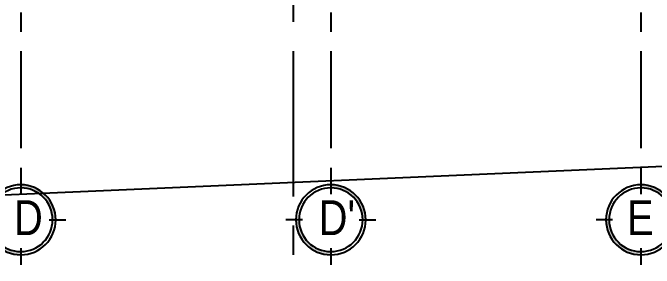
# Model space of a CAD drawing. Extents: x -28 to 149, y -33 to 76.
# Drawn here: x 23.9 to 32.17, y -3.88 to -0.59 of the extents above; entities that cross this region are included whole.
import ezdxf

# ---------------------------------------------------------------- set-up
doc = ezdxf.new("R2010")
doc.units = 0
doc.linetypes.add('CENTER', pattern=[2, 1.25, -0.25, 0.25, -0.25])
doc.linetypes.add('PHANTOM2', pattern=[1.25, 0.625, -0.125, 0.125, -0.125, 0.125, -0.125])
for name, color, linetype in [('arq- obras exteriores', 250, 'Continuous'), ('arq-ejes-circulo', 3, 'Continuous'), ('arq-ejes-principales', 1, 'CENTER'), ('arq-ejes-text', 2, 'Continuous'), ('arq-indicacion de corte', 5, 'PHANTOM2')]:
    doc.layers.add(name, color=color, linetype=linetype)
doc.styles.add('dape 2', font='ARIALN.TTF', dxfattribs={"height": 2.5})

# ---------------------------------------------------------------- blocks, each defined once
blk = doc.blocks.new('*U156')
at = {"linetype": 'Continuous'}
h = blk.add_hatch(color=251, dxfattribs=at)
h.paths.add_polyline_path([(0.1643, 0.326), (0.1803, 0.326, -0.414214), (0, 0.1457), (0, 0.1617, 0.414214)])
h.paths.add_polyline_path([(-0.1643, 0.326), (-0.1803, 0.326, -0.414214), (0, 0.5063), (0, 0.4903, 0.414214)])
for p, q in [((0, 0.5577), (0, 0.4724)), ((0, 0.5432), (0, 0.4579)), ((-0.1464, 0.326), (-0.2317, 0.326)), ((0.1464, 0.326), (0.2317, 0.326)), ((0, 0.1796), (0, 0.0943))]:
    blk.add_line(p, q, dxfattribs=at)
at = {"linetype": 'CENTER', "ltscale": 0.7}
blk.add_line((0, 0.1457), (0, 0.1457), dxfattribs=at)
at = {"linetype": 'Continuous'}
for radius in [0.1803, 0.1643]:
    blk.add_circle((0, 0.326), radius, dxfattribs=at)

msp = doc.modelspace()

# ---------------------------------------------------------------- linework, layer by layer
at = {"layer": 'arq- obras exteriores'}
msp.add_line((37.5715, -2.3456), (9.8235, -3.5402), dxfattribs=at)
at = {"layer": 'arq-ejes-principales'}
for p, q in [((24, 36.9128), (24, -2.6791)), ((28, 36.9128), (28, -2.6791)), ((32, 36.9128), (32, -2.6791))]:
    msp.add_line(p, q, dxfattribs=at)
at = {"layer": 'arq-indicacion de corte', "ltscale": 3}
msp.add_line((27.513, 40.1657), (27.513, -7.9084), dxfattribs=at)

# ---------------------------------------------------------------- block references
at = {"layer": 'arq-ejes-circulo', "xscale": -2.5, "yscale": 2.5, "zscale": 2.5}
for p in [(24, -4.0733), (28, -4.0733), (32, -4.0733)]:
    msp.add_blockref('*U156', p, dxfattribs=at)

# ---------------------------------------------------------------- texts
at = {"layer": 'arq-ejes-text', "char_height": 0.45, "width": 0.353005, "attachment_point": 1, "style": 'dape 2'}
for s, insert in [('D', (23.912, -3.0063)), ("D'", (27.8424, -3.0063)), ('E', (31.8206, -3.0063))]:
    msp.add_mtext(s, dxfattribs=dict(at, insert=insert))

doc.saveas('drawing.dxf')
